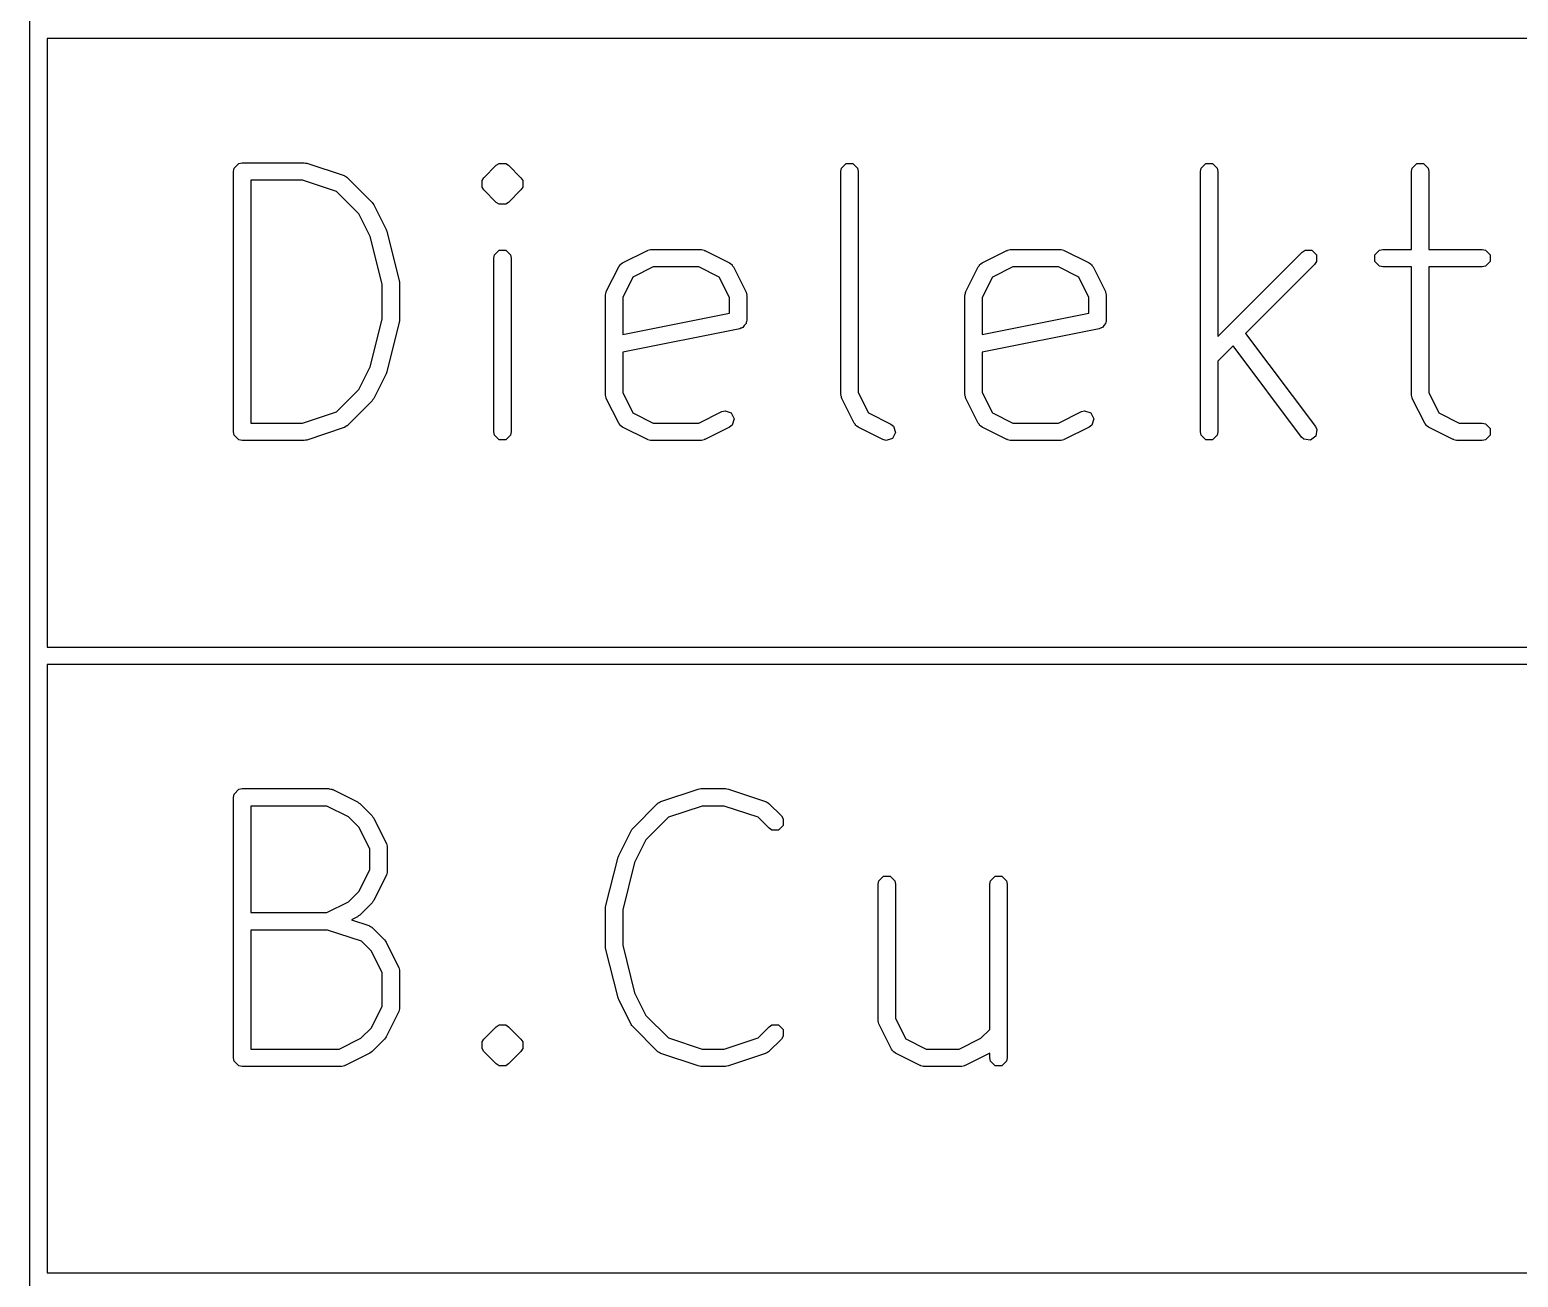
# Model space of a CAD drawing. Header units: inches. Extents: x -2.6 to 7.6, y 0.3 to 5.2.
# Drawn here: x -2.5689 to -2.2313, y 4.1681 to 4.451 of the extents above; entities that cross this region are included whole.
import ezdxf

# ---------------------------------------------------------------- set-up
doc = ezdxf.new("R2010")
doc.units = ezdxf.units.IN
doc.header["$MEASUREMENT"] = 0
doc.layers.add('BLACK', color=250, linetype='CONTINUOUS')

msp = doc.modelspace()

# ---------------------------------------------------------------- linework, layer by layer
at = {"layer": 'BLACK', "linetype": 'CONTINUOUS'}
for p, q in [((-2.56889, 3.74118), (-2.56889, 5.1885)), ((-2.56495, 4.44906), (-2.56495, 4.31102)), ((-1.9294, 4.44906), (-2.56495, 4.44906)), ((-2.52271, 4.41889), (-2.52256, 4.41964)), ((-2.52271, 4.35983), (-2.52271, 4.41889)), ((-2.52256, 4.41964), (-2.52149, 4.42071)), ((-2.52149, 4.42071), (-2.52074, 4.42086)), ((-2.52074, 4.42086), (-2.50668, 4.42086)), ((-2.50668, 4.42086), (-2.50637, 4.4208)), ((-2.50637, 4.4208), (-2.50606, 4.42076)), ((-2.50606, 4.42076), (-2.49762, 4.41794)), ((-2.46589, 4.41747), (-2.46308, 4.42028)), ((-2.46308, 4.42028), (-2.46244, 4.42071)), ((-2.46244, 4.42071), (-2.46093, 4.42071)), ((-2.46093, 4.42071), (-2.46029, 4.42028)), ((-2.46029, 4.42028), (-2.45748, 4.41747)), ((-2.38491, 4.41889), (-2.38476, 4.41964)), ((-2.38491, 4.36827), (-2.38491, 4.41889)), ((-2.38476, 4.41964), (-2.3837, 4.42071)), ((-2.3837, 4.42071), (-2.38219, 4.42071)), ((-2.38219, 4.42071), (-2.38113, 4.41964)), ((-2.38113, 4.41964), (-2.38098, 4.41889)), ((-2.38098, 4.41889), (-2.38098, 4.36873)), ((-2.30336, 4.41889), (-2.30321, 4.41964)), ((-2.30336, 4.35983), (-2.30336, 4.41889)), ((-2.30321, 4.41964), (-2.30215, 4.42071)), ((-2.30215, 4.42071), (-2.30064, 4.42071)), ((-2.30064, 4.42071), (-2.29957, 4.41964)), ((-2.29957, 4.41964), (-2.29942, 4.41889)), ((-2.29942, 4.41889), (-2.29942, 4.38146)), ((-2.25555, 4.41889), (-2.2554, 4.41964)), ((-2.25555, 4.40117), (-2.25555, 4.41889)), ((-2.2554, 4.41964), (-2.25434, 4.42071)), ((-2.25434, 4.42071), (-2.25283, 4.42071)), ((-2.25283, 4.42071), (-2.25177, 4.41964)), ((-2.25177, 4.41964), (-2.25162, 4.41889)), ((-2.25162, 4.41889), (-2.25162, 4.40117)), ((-2.507, 4.41692), (-2.51877, 4.41692)), ((-2.51877, 4.41692), (-2.51877, 4.3618)), ((-2.49931, 4.41436), (-2.507, 4.41692)), ((-2.49762, 4.41794), (-2.49753, 4.4179)), ((-2.49753, 4.4179), (-2.49749, 4.4179)), ((-2.49749, 4.4179), (-2.49723, 4.41772)), ((-2.49723, 4.41772), (-2.49695, 4.41756)), ((-2.49695, 4.41756), (-2.49693, 4.41752)), ((-2.49693, 4.41752), (-2.49685, 4.41747)), ((-2.49685, 4.41747), (-2.49123, 4.41184)), ((-2.46632, 4.41683), (-2.46589, 4.41747)), ((-2.46632, 4.41532), (-2.46632, 4.41683)), ((-2.45748, 4.41747), (-2.45705, 4.41683)), ((-2.45705, 4.41683), (-2.45705, 4.41532)), ((-2.49424, 4.40929), (-2.49931, 4.41436)), ((-2.46589, 4.41468), (-2.46632, 4.41532)), ((-2.46632, 4.41532), (-2.46632, 4.41532)), ((-2.46308, 4.41187), (-2.46589, 4.41468)), ((-2.45748, 4.41468), (-2.46029, 4.41187)), ((-2.45705, 4.41532), (-2.45748, 4.41468)), ((-2.49166, 4.40414), (-2.49424, 4.40929)), ((-2.49123, 4.41184), (-2.49105, 4.41158)), ((-2.49105, 4.41158), (-2.49086, 4.41133)), ((-2.49086, 4.41133), (-2.48805, 4.40571)), ((-2.46244, 4.41145), (-2.46308, 4.41187)), ((-2.46093, 4.41145), (-2.46244, 4.41145)), ((-2.46244, 4.41145), (-2.46244, 4.41145)), ((-2.46029, 4.41187), (-2.46093, 4.41145)), ((-2.48805, 4.40571), (-2.48799, 4.4055)), ((-2.48799, 4.4055), (-2.4879, 4.40531)), ((-2.48896, 4.39334), (-2.49166, 4.40414)), ((-2.4879, 4.40531), (-2.48508, 4.39406)), ((-2.46365, 4.3992), (-2.4635, 4.39996)), ((-2.46365, 4.35983), (-2.46365, 4.3992)), ((-2.4635, 4.39996), (-2.46244, 4.40102)), ((-2.46244, 4.40102), (-2.46093, 4.40102)), ((-2.46093, 4.40102), (-2.45987, 4.39996)), ((-2.45987, 4.39996), (-2.45972, 4.3992)), ((-2.45972, 4.3992), (-2.45972, 4.35983)), ((-2.43444, 4.39815), (-2.42882, 4.40096)), ((-2.42882, 4.40096), (-2.42872, 4.40099)), ((-2.42872, 4.40099), (-2.42869, 4.40102)), ((-2.42869, 4.40102), (-2.42838, 4.40108)), ((-2.42838, 4.40108), (-2.42808, 4.40117)), ((-2.42808, 4.40117), (-2.42804, 4.40115)), ((-2.42804, 4.40115), (-2.42794, 4.40117)), ((-2.42794, 4.40117), (-2.41669, 4.40117)), ((-2.41669, 4.40117), (-2.41659, 4.40115)), ((-2.41659, 4.40115), (-2.41655, 4.40117)), ((-2.41655, 4.40117), (-2.41625, 4.40108)), ((-2.41625, 4.40108), (-2.41594, 4.40102)), ((-2.41594, 4.40102), (-2.4159, 4.40099)), ((-2.4159, 4.40099), (-2.41581, 4.40096)), ((-2.41581, 4.40096), (-2.41019, 4.39815)), ((-2.35289, 4.39815), (-2.34727, 4.40096)), ((-2.34727, 4.40096), (-2.34717, 4.40099)), ((-2.34717, 4.40099), (-2.34714, 4.40102)), ((-2.34714, 4.40102), (-2.34683, 4.40108)), ((-2.34683, 4.40108), (-2.34653, 4.40117)), ((-2.34653, 4.40117), (-2.34648, 4.40115)), ((-2.34648, 4.40115), (-2.34639, 4.40117)), ((-2.34639, 4.40117), (-2.33514, 4.40117)), ((-2.33514, 4.40117), (-2.33504, 4.40115)), ((-2.33504, 4.40115), (-2.335, 4.40117)), ((-2.335, 4.40117), (-2.33469, 4.40108)), ((-2.33469, 4.40108), (-2.33438, 4.40102)), ((-2.33438, 4.40102), (-2.33435, 4.40099)), ((-2.33435, 4.40099), (-2.33426, 4.40096)), ((-2.33426, 4.40096), (-2.32863, 4.39815)), ((-2.29942, 4.38146), (-2.28029, 4.4006)), ((-2.28029, 4.4006), (-2.27965, 4.40102)), ((-2.27965, 4.40102), (-2.27814, 4.40102)), ((-2.27814, 4.40102), (-2.27708, 4.39996)), ((-2.27708, 4.39996), (-2.27708, 4.39845)), ((-2.26384, 4.39996), (-2.26278, 4.40102)), ((-2.26384, 4.39845), (-2.26384, 4.39996)), ((-2.26278, 4.40102), (-2.26202, 4.40117)), ((-2.26202, 4.40117), (-2.25555, 4.40117)), ((-2.25162, 4.40117), (-2.23952, 4.40117)), ((-2.23952, 4.40117), (-2.23877, 4.40102)), ((-2.23877, 4.40102), (-2.23771, 4.39996)), ((-2.23771, 4.39996), (-2.23771, 4.39845)), ((-2.43814, 4.39165), (-2.43532, 4.39727)), ((-2.43532, 4.39727), (-2.43508, 4.39758)), ((-2.43508, 4.39758), (-2.43505, 4.39768)), ((-2.43505, 4.39768), (-2.43494, 4.39777)), ((-2.43494, 4.39777), (-2.43485, 4.39788)), ((-2.43485, 4.39788), (-2.43475, 4.39791)), ((-2.43475, 4.39791), (-2.43444, 4.39815)), ((-2.42747, 4.39724), (-2.4321, 4.39492)), ((-2.41715, 4.39724), (-2.42747, 4.39724)), ((-2.41253, 4.39492), (-2.41715, 4.39724)), ((-2.41019, 4.39815), (-2.40988, 4.39791)), ((-2.40988, 4.39791), (-2.40978, 4.39788)), ((-2.40978, 4.39788), (-2.40969, 4.39777)), ((-2.40969, 4.39777), (-2.40958, 4.39768)), ((-2.40958, 4.39768), (-2.40955, 4.39758)), ((-2.40955, 4.39758), (-2.40931, 4.39727)), ((-2.40931, 4.39727), (-2.40649, 4.39165)), ((-2.35658, 4.39165), (-2.35377, 4.39727)), ((-2.35377, 4.39727), (-2.35353, 4.39758)), ((-2.35353, 4.39758), (-2.3535, 4.39768)), ((-2.3535, 4.39768), (-2.35339, 4.39777)), ((-2.35339, 4.39777), (-2.3533, 4.39788)), ((-2.3533, 4.39788), (-2.3532, 4.39791)), ((-2.3532, 4.39791), (-2.35289, 4.39815)), ((-2.34592, 4.39724), (-2.35054, 4.39492)), ((-2.3356, 4.39724), (-2.34592, 4.39724)), ((-2.33098, 4.39492), (-2.3356, 4.39724)), ((-2.32863, 4.39815), (-2.32832, 4.39791)), ((-2.32832, 4.39791), (-2.32822, 4.39788)), ((-2.32822, 4.39788), (-2.32814, 4.39777)), ((-2.32814, 4.39777), (-2.32803, 4.39768)), ((-2.32803, 4.39768), (-2.32799, 4.39758)), ((-2.32799, 4.39758), (-2.32775, 4.39727)), ((-2.32775, 4.39727), (-2.32494, 4.39165)), ((-2.2775, 4.39781), (-2.29317, 4.38215)), ((-2.27708, 4.39845), (-2.2775, 4.39781)), ((-2.26278, 4.39738), (-2.26384, 4.39845)), ((-2.26202, 4.39724), (-2.26278, 4.39738)), ((-2.25555, 4.39724), (-2.26202, 4.39724)), ((-2.25555, 4.36827), (-2.25555, 4.39724)), ((-2.23952, 4.39724), (-2.25162, 4.39724)), ((-2.25162, 4.39724), (-2.25162, 4.36873)), ((-2.23877, 4.39738), (-2.23952, 4.39724)), ((-2.23771, 4.39845), (-2.23877, 4.39738)), ((-2.48896, 4.38539), (-2.48896, 4.39334)), ((-2.48508, 4.39406), (-2.48507, 4.39382)), ((-2.48507, 4.39382), (-2.48503, 4.39358)), ((-2.48503, 4.39358), (-2.48503, 4.38514)), ((-2.4321, 4.39492), (-2.43441, 4.3903)), ((-2.41022, 4.3903), (-2.41253, 4.39492)), ((-2.35054, 4.39492), (-2.35285, 4.3903)), ((-2.32867, 4.3903), (-2.33098, 4.39492)), ((-2.43834, 4.39091), (-2.43826, 4.39121)), ((-2.43832, 4.39086), (-2.43834, 4.39091)), ((-2.43834, 4.39077), (-2.43832, 4.39086)), ((-2.43834, 4.36827), (-2.43834, 4.39077)), ((-2.43826, 4.39121), (-2.43819, 4.39152)), ((-2.43819, 4.39152), (-2.43816, 4.39155)), ((-2.43816, 4.39155), (-2.43814, 4.39165)), ((-2.43441, 4.3903), (-2.43441, 4.38192)), ((-2.41022, 4.38676), (-2.41022, 4.3903)), ((-2.40649, 4.39165), (-2.40647, 4.39155)), ((-2.40647, 4.39155), (-2.40643, 4.39152)), ((-2.40643, 4.39152), (-2.40637, 4.39121)), ((-2.40637, 4.39121), (-2.40629, 4.39091)), ((-2.40629, 4.39091), (-2.4063, 4.39086)), ((-2.4063, 4.39086), (-2.40629, 4.39077)), ((-2.40629, 4.39077), (-2.40629, 4.38514)), ((-2.35679, 4.39091), (-2.3567, 4.39121)), ((-2.35677, 4.39086), (-2.35679, 4.39091)), ((-2.35679, 4.39077), (-2.35677, 4.39086)), ((-2.35679, 4.36827), (-2.35679, 4.39077)), ((-2.3567, 4.39121), (-2.35664, 4.39152)), ((-2.35664, 4.39152), (-2.35661, 4.39155)), ((-2.35661, 4.39155), (-2.35658, 4.39165)), ((-2.35285, 4.3903), (-2.35285, 4.38192)), ((-2.32867, 4.38676), (-2.32867, 4.3903)), ((-2.32494, 4.39165), (-2.32491, 4.39155)), ((-2.32491, 4.39155), (-2.32488, 4.39152)), ((-2.32488, 4.39152), (-2.32482, 4.39121)), ((-2.32482, 4.39121), (-2.32474, 4.39091)), ((-2.32474, 4.39091), (-2.32475, 4.39086)), ((-2.32475, 4.39086), (-2.32473, 4.39077)), ((-2.32473, 4.39077), (-2.32473, 4.38514)), ((-2.49166, 4.37458), (-2.48896, 4.38539)), ((-2.48503, 4.38514), (-2.48507, 4.38491)), ((-2.43441, 4.38192), (-2.41022, 4.38676)), ((-2.40629, 4.38514), (-2.40634, 4.38486)), ((-2.35285, 4.38192), (-2.32867, 4.38676)), ((-2.32473, 4.38514), (-2.32479, 4.38486)), ((-2.48508, 4.38467), (-2.4879, 4.37342)), ((-2.48507, 4.38491), (-2.48508, 4.38467)), ((-2.40787, 4.38321), (-2.43441, 4.3779)), ((-2.4076, 4.38332), (-2.40787, 4.38321)), ((-2.4075, 4.38332), (-2.4076, 4.38332)), ((-2.40743, 4.38339), (-2.4075, 4.38332)), ((-2.40716, 4.38351), (-2.40743, 4.38339)), ((-2.40684, 4.38398), (-2.40716, 4.38351)), ((-2.40643, 4.38439), (-2.40684, 4.38398)), ((-2.40638, 4.38468), (-2.40643, 4.38439)), ((-2.40632, 4.38476), (-2.40638, 4.38468)), ((-2.40634, 4.38486), (-2.40632, 4.38476)), ((-2.32632, 4.38321), (-2.35285, 4.3779)), ((-2.32605, 4.38332), (-2.32632, 4.38321)), ((-2.32595, 4.38332), (-2.32605, 4.38332)), ((-2.32588, 4.38339), (-2.32595, 4.38332)), ((-2.32561, 4.38351), (-2.32588, 4.38339)), ((-2.32529, 4.38398), (-2.32561, 4.38351)), ((-2.32488, 4.38439), (-2.32529, 4.38398)), ((-2.32483, 4.38468), (-2.32488, 4.38439)), ((-2.32477, 4.38476), (-2.32483, 4.38468)), ((-2.32479, 4.38486), (-2.32477, 4.38476)), ((-2.29317, 4.38215), (-2.27732, 4.36101)), ((-2.29598, 4.37933), (-2.29942, 4.37589)), ((-2.28047, 4.35865), (-2.29598, 4.37933)), ((-2.43441, 4.3779), (-2.43441, 4.36873)), ((-2.35285, 4.3779), (-2.35285, 4.36873)), ((-2.29942, 4.37589), (-2.29942, 4.35983)), ((-2.49424, 4.36944), (-2.49166, 4.37458)), ((-2.48805, 4.37301), (-2.49086, 4.36739)), ((-2.48799, 4.37322), (-2.48805, 4.37301)), ((-2.4879, 4.37342), (-2.48799, 4.37322)), ((-2.49931, 4.36437), (-2.49424, 4.36944)), ((-2.43832, 4.36817), (-2.43834, 4.36827)), ((-2.43441, 4.36873), (-2.4321, 4.36411)), ((-2.38489, 4.36817), (-2.38491, 4.36827)), ((-2.38098, 4.36873), (-2.37866, 4.36411)), ((-2.35677, 4.36817), (-2.35679, 4.36827)), ((-2.35285, 4.36873), (-2.35054, 4.36411)), ((-2.25553, 4.36817), (-2.25555, 4.36827)), ((-2.25162, 4.36873), (-2.24931, 4.36411)), ((-2.49123, 4.36688), (-2.49685, 4.36125)), ((-2.49105, 4.36714), (-2.49123, 4.36688)), ((-2.49086, 4.36739), (-2.49105, 4.36714)), ((-2.43834, 4.36813), (-2.43832, 4.36817)), ((-2.43826, 4.36783), (-2.43834, 4.36813)), ((-2.43819, 4.36752), (-2.43826, 4.36783)), ((-2.43816, 4.36748), (-2.43819, 4.36752)), ((-2.43814, 4.36739), (-2.43816, 4.36748)), ((-2.43532, 4.36177), (-2.43814, 4.36739)), ((-2.38491, 4.36813), (-2.38489, 4.36817)), ((-2.38482, 4.36783), (-2.38491, 4.36813)), ((-2.38476, 4.36752), (-2.38482, 4.36783)), ((-2.38473, 4.36748), (-2.38476, 4.36752)), ((-2.3847, 4.36739), (-2.38473, 4.36748)), ((-2.38189, 4.36177), (-2.3847, 4.36739)), ((-2.35679, 4.36813), (-2.35677, 4.36817)), ((-2.3567, 4.36783), (-2.35679, 4.36813)), ((-2.35664, 4.36752), (-2.3567, 4.36783)), ((-2.35661, 4.36748), (-2.35664, 4.36752)), ((-2.35658, 4.36739), (-2.35661, 4.36748)), ((-2.35377, 4.36177), (-2.35658, 4.36739)), ((-2.25555, 4.36813), (-2.25553, 4.36817)), ((-2.25547, 4.36783), (-2.25555, 4.36813)), ((-2.2554, 4.36752), (-2.25547, 4.36783)), ((-2.25537, 4.36748), (-2.2554, 4.36752)), ((-2.25535, 4.36739), (-2.25537, 4.36748)), ((-2.25253, 4.36177), (-2.25535, 4.36739)), ((-2.51877, 4.3618), (-2.507, 4.3618)), ((-2.507, 4.3618), (-2.49931, 4.36437)), ((-2.43508, 4.36146), (-2.43532, 4.36177)), ((-2.4321, 4.36411), (-2.42747, 4.3618)), ((-2.42747, 4.3618), (-2.41715, 4.3618)), ((-2.41715, 4.3618), (-2.41195, 4.36441)), ((-2.41195, 4.36441), (-2.41121, 4.36461)), ((-2.41121, 4.36461), (-2.40978, 4.36413)), ((-2.40978, 4.36413), (-2.4091, 4.36279)), ((-2.4091, 4.36279), (-2.40958, 4.36136)), ((-2.38165, 4.36146), (-2.38189, 4.36177)), ((-2.37866, 4.36411), (-2.37363, 4.36159)), ((-2.37363, 4.36159), (-2.37302, 4.36112)), ((-2.35353, 4.36146), (-2.35377, 4.36177)), ((-2.35054, 4.36411), (-2.34592, 4.3618)), ((-2.34592, 4.3618), (-2.3356, 4.3618)), ((-2.3356, 4.3618), (-2.33039, 4.36441)), ((-2.33039, 4.36441), (-2.32965, 4.36461)), ((-2.32965, 4.36461), (-2.32822, 4.36413)), ((-2.32822, 4.36413), (-2.32755, 4.36279)), ((-2.32755, 4.36279), (-2.32803, 4.36136)), ((-2.25229, 4.36146), (-2.25253, 4.36177)), ((-2.24931, 4.36411), (-2.24468, 4.3618)), ((-2.24468, 4.3618), (-2.23952, 4.3618)), ((-2.23952, 4.3618), (-2.23877, 4.36165)), ((-2.23877, 4.36165), (-2.23771, 4.36059)), ((-2.52256, 4.35908), (-2.52271, 4.35983)), ((-2.52149, 4.35801), (-2.52256, 4.35908)), ((-2.49762, 4.36078), (-2.50606, 4.35797)), ((-2.49753, 4.36083), (-2.49762, 4.36078)), ((-2.49749, 4.36083), (-2.49753, 4.36083)), ((-2.49723, 4.361), (-2.49749, 4.36083)), ((-2.49695, 4.36116), (-2.49723, 4.361)), ((-2.49693, 4.3612), (-2.49695, 4.36116)), ((-2.49685, 4.36125), (-2.49693, 4.3612)), ((-2.4635, 4.35908), (-2.46365, 4.35983)), ((-2.46244, 4.35801), (-2.4635, 4.35908)), ((-2.45987, 4.35908), (-2.46093, 4.35801)), ((-2.45972, 4.35983), (-2.45987, 4.35908)), ((-2.43505, 4.36136), (-2.43508, 4.36146)), ((-2.43494, 4.36127), (-2.43505, 4.36136)), ((-2.43485, 4.36116), (-2.43494, 4.36127)), ((-2.43475, 4.36113), (-2.43485, 4.36116)), ((-2.43444, 4.36088), (-2.43475, 4.36113)), ((-2.42882, 4.35807), (-2.43444, 4.36088)), ((-2.41019, 4.36088), (-2.41581, 4.35807)), ((-2.40958, 4.36136), (-2.41019, 4.36088)), ((-2.38162, 4.36136), (-2.38165, 4.36146)), ((-2.38151, 4.36127), (-2.38162, 4.36136)), ((-2.38142, 4.36116), (-2.38151, 4.36127)), ((-2.38132, 4.36113), (-2.38142, 4.36116)), ((-2.38101, 4.36088), (-2.38132, 4.36113)), ((-2.37539, 4.35807), (-2.38101, 4.36088)), ((-2.37322, 4.35835), (-2.37465, 4.35787)), ((-2.37254, 4.35969), (-2.37322, 4.35835)), ((-2.37302, 4.36112), (-2.37254, 4.35969)), ((-2.3535, 4.36136), (-2.35353, 4.36146)), ((-2.35339, 4.36127), (-2.3535, 4.36136)), ((-2.3533, 4.36116), (-2.35339, 4.36127)), ((-2.3532, 4.36113), (-2.3533, 4.36116)), ((-2.35289, 4.36088), (-2.3532, 4.36113)), ((-2.34727, 4.35807), (-2.35289, 4.36088)), ((-2.32863, 4.36088), (-2.33426, 4.35807)), ((-2.32803, 4.36136), (-2.32863, 4.36088)), ((-2.30321, 4.35908), (-2.30336, 4.35983)), ((-2.30215, 4.35801), (-2.30321, 4.35908)), ((-2.29957, 4.35908), (-2.30064, 4.35801)), ((-2.29942, 4.35983), (-2.29957, 4.35908)), ((-2.2799, 4.35814), (-2.28047, 4.35865)), ((-2.27841, 4.35793), (-2.2799, 4.35814)), ((-2.2772, 4.35883), (-2.27841, 4.35793)), ((-2.27732, 4.36101), (-2.27699, 4.36032)), ((-2.27699, 4.36032), (-2.2772, 4.35883)), ((-2.25226, 4.36136), (-2.25229, 4.36146)), ((-2.25215, 4.36127), (-2.25226, 4.36136)), ((-2.25206, 4.36116), (-2.25215, 4.36127)), ((-2.25196, 4.36113), (-2.25206, 4.36116)), ((-2.25165, 4.36088), (-2.25196, 4.36113)), ((-2.24603, 4.35807), (-2.25165, 4.36088)), ((-2.23771, 4.35908), (-2.23877, 4.35801)), ((-2.23771, 4.36059), (-2.23771, 4.35908)), ((-2.52074, 4.35787), (-2.52149, 4.35801)), ((-2.50668, 4.35787), (-2.52074, 4.35787)), ((-2.50637, 4.35793), (-2.50668, 4.35787)), ((-2.50606, 4.35797), (-2.50637, 4.35793)), ((-2.46093, 4.35801), (-2.46244, 4.35801)), ((-2.42872, 4.35805), (-2.42882, 4.35807)), ((-2.42869, 4.35801), (-2.42872, 4.35805)), ((-2.42838, 4.35795), (-2.42869, 4.35801)), ((-2.42808, 4.35787), (-2.42838, 4.35795)), ((-2.42804, 4.35788), (-2.42808, 4.35787)), ((-2.42794, 4.35787), (-2.42804, 4.35788)), ((-2.41669, 4.35787), (-2.42794, 4.35787)), ((-2.41659, 4.35788), (-2.41669, 4.35787)), ((-2.41655, 4.35787), (-2.41659, 4.35788)), ((-2.41625, 4.35795), (-2.41655, 4.35787)), ((-2.41594, 4.35801), (-2.41625, 4.35795)), ((-2.4159, 4.35805), (-2.41594, 4.35801)), ((-2.41581, 4.35807), (-2.4159, 4.35805)), ((-2.37465, 4.35787), (-2.37539, 4.35807)), ((-2.34717, 4.35805), (-2.34727, 4.35807)), ((-2.34714, 4.35801), (-2.34717, 4.35805)), ((-2.34683, 4.35795), (-2.34714, 4.35801)), ((-2.34653, 4.35787), (-2.34683, 4.35795)), ((-2.34648, 4.35788), (-2.34653, 4.35787)), ((-2.34639, 4.35787), (-2.34648, 4.35788)), ((-2.33514, 4.35787), (-2.34639, 4.35787)), ((-2.33504, 4.35788), (-2.33514, 4.35787)), ((-2.335, 4.35787), (-2.33504, 4.35788)), ((-2.33469, 4.35795), (-2.335, 4.35787)), ((-2.33438, 4.35801), (-2.33469, 4.35795)), ((-2.33435, 4.35805), (-2.33438, 4.35801)), ((-2.33426, 4.35807), (-2.33435, 4.35805)), ((-2.30064, 4.35801), (-2.30215, 4.35801)), ((-2.24593, 4.35805), (-2.24603, 4.35807)), ((-2.2459, 4.35801), (-2.24593, 4.35805)), ((-2.24559, 4.35795), (-2.2459, 4.35801)), ((-2.24529, 4.35787), (-2.24559, 4.35795)), ((-2.24525, 4.35788), (-2.24529, 4.35787)), ((-2.24515, 4.35787), (-2.24525, 4.35788)), ((-2.23952, 4.35787), (-2.24515, 4.35787)), ((-2.23877, 4.35801), (-2.23952, 4.35787)), ((-2.56495, 4.31102), (-1.9294, 4.31102)), ((-2.56495, 4.30709), (-2.56495, 4.16906)), ((-1.9294, 4.30709), (-2.56495, 4.30709)), ((-2.52271, 4.27692), (-2.52256, 4.27767)), ((-2.52256, 4.27767), (-2.52149, 4.27874)), ((-2.52149, 4.27874), (-2.52074, 4.27889)), ((-2.52074, 4.27889), (-2.50105, 4.27889)), ((-2.50105, 4.27889), (-2.50096, 4.27887)), ((-2.50096, 4.27887), (-2.50091, 4.27888)), ((-2.50091, 4.27888), (-2.50061, 4.2788)), ((-2.50061, 4.2788), (-2.5003, 4.27874)), ((-2.5003, 4.27874), (-2.50027, 4.27871)), ((-2.50027, 4.27871), (-2.50017, 4.27868)), ((-2.50017, 4.27868), (-2.49455, 4.27587)), ((-2.42575, 4.27598), (-2.41731, 4.27879)), ((-2.41731, 4.27879), (-2.417, 4.27883)), ((-2.417, 4.27883), (-2.41669, 4.27889)), ((-2.41669, 4.27889), (-2.41107, 4.27889)), ((-2.41107, 4.27889), (-2.41076, 4.27883)), ((-2.41076, 4.27883), (-2.41044, 4.27879)), ((-2.41044, 4.27879), (-2.40201, 4.27598)), ((-2.52271, 4.21787), (-2.52271, 4.27692)), ((-2.50152, 4.27495), (-2.51877, 4.27495)), ((-2.51877, 4.27495), (-2.51877, 4.25077)), ((-2.4966, 4.27249), (-2.50152, 4.27495)), ((-2.49455, 4.27587), (-2.4943, 4.27568)), ((-2.4943, 4.27568), (-2.49404, 4.2755)), ((-2.49404, 4.2755), (-2.49123, 4.27269)), ((-2.43214, 4.26988), (-2.42652, 4.2755)), ((-2.42652, 4.2755), (-2.42644, 4.27555)), ((-2.42644, 4.27555), (-2.42642, 4.2756)), ((-2.42642, 4.2756), (-2.42614, 4.27575)), ((-2.42614, 4.27575), (-2.42588, 4.27593)), ((-2.42588, 4.27593), (-2.42583, 4.27593)), ((-2.42583, 4.27593), (-2.42575, 4.27598)), ((-2.41637, 4.27495), (-2.42406, 4.27239)), ((-2.41139, 4.27495), (-2.41637, 4.27495)), ((-2.40369, 4.27239), (-2.41139, 4.27495)), ((-2.40201, 4.27598), (-2.40192, 4.27593)), ((-2.40192, 4.27593), (-2.40188, 4.27593)), ((-2.40188, 4.27593), (-2.40161, 4.27575)), ((-2.40161, 4.27575), (-2.40134, 4.2756)), ((-2.40134, 4.2756), (-2.40132, 4.27555)), ((-2.40132, 4.27555), (-2.40124, 4.2755)), ((-2.40124, 4.2755), (-2.39843, 4.27269)), ((-2.49424, 4.27013), (-2.4966, 4.27249)), ((-2.49123, 4.27269), (-2.49105, 4.27243)), ((-2.49105, 4.27243), (-2.49086, 4.27218)), ((-2.49086, 4.27218), (-2.48805, 4.26655)), ((-2.42406, 4.27239), (-2.42913, 4.26732)), ((-2.40121, 4.2699), (-2.40369, 4.27239)), ((-2.398, 4.27054), (-2.39906, 4.26948)), ((-2.39843, 4.27269), (-2.398, 4.27205)), ((-2.398, 4.27205), (-2.398, 4.27054)), ((-2.49177, 4.26521), (-2.49424, 4.27013)), ((-2.43532, 4.26374), (-2.43251, 4.26936)), ((-2.43251, 4.26936), (-2.43232, 4.26961)), ((-2.43232, 4.26961), (-2.43214, 4.26988)), ((-2.42913, 4.26732), (-2.43171, 4.26217)), ((-2.40057, 4.26948), (-2.40121, 4.2699)), ((-2.39906, 4.26948), (-2.40057, 4.26948)), ((-2.49177, 4.26051), (-2.49177, 4.26521)), ((-2.48805, 4.26655), (-2.48802, 4.26646)), ((-2.48802, 4.26646), (-2.48799, 4.26642)), ((-2.48799, 4.26642), (-2.48793, 4.26612)), ((-2.48793, 4.26612), (-2.48784, 4.26581)), ((-2.48784, 4.26581), (-2.48786, 4.26577)), ((-2.48786, 4.26577), (-2.48784, 4.26567)), ((-2.48784, 4.26567), (-2.48784, 4.26005)), ((-2.43538, 4.26353), (-2.43532, 4.26374)), ((-2.49424, 4.25559), (-2.49177, 4.26051)), ((-2.43828, 4.25209), (-2.43547, 4.26334)), ((-2.43547, 4.26334), (-2.43538, 4.26353)), ((-2.43171, 4.26217), (-2.43441, 4.25137)), ((-2.48805, 4.25917), (-2.49086, 4.25354)), ((-2.48802, 4.25926), (-2.48805, 4.25917)), ((-2.48799, 4.25929), (-2.48802, 4.25926)), ((-2.48793, 4.2596), (-2.48799, 4.25929)), ((-2.48784, 4.25991), (-2.48793, 4.2596)), ((-2.48784, 4.26005), (-2.48786, 4.25995)), ((-2.48786, 4.25995), (-2.48784, 4.25991)), ((-2.37648, 4.25724), (-2.37633, 4.25799)), ((-2.37648, 4.2263), (-2.37648, 4.25724)), ((-2.37633, 4.25799), (-2.37526, 4.25905)), ((-2.37526, 4.25905), (-2.37375, 4.25905)), ((-2.37375, 4.25905), (-2.37269, 4.25799)), ((-2.37269, 4.25799), (-2.37254, 4.25724)), ((-2.37254, 4.25724), (-2.37254, 4.22677)), ((-2.35117, 4.25724), (-2.35102, 4.25799)), ((-2.35117, 4.2243), (-2.35117, 4.25724)), ((-2.35102, 4.25799), (-2.34995, 4.25905)), ((-2.34995, 4.25905), (-2.34845, 4.25905)), ((-2.34845, 4.25905), (-2.34738, 4.25799)), ((-2.34738, 4.25799), (-2.34723, 4.25724)), ((-2.34723, 4.25724), (-2.34723, 4.21787)), ((-2.4966, 4.25323), (-2.49424, 4.25559)), ((-2.49086, 4.25354), (-2.49105, 4.25329)), ((-2.51877, 4.25077), (-2.50152, 4.25077)), ((-2.50152, 4.25077), (-2.4966, 4.25323)), ((-2.49404, 4.25022), (-2.4943, 4.25004)), ((-2.49123, 4.25303), (-2.49404, 4.25022)), ((-2.49105, 4.25329), (-2.49123, 4.25303)), ((-2.43834, 4.25161), (-2.4383, 4.25185)), ((-2.43834, 4.24317), (-2.43834, 4.25161)), ((-2.4383, 4.25185), (-2.43828, 4.25209)), ((-2.43441, 4.25137), (-2.43441, 4.24342)), ((-2.50137, 4.24683), (-2.51877, 4.24683)), ((-2.51877, 4.24683), (-2.51877, 4.21983)), ((-2.49368, 4.24427), (-2.50137, 4.24683)), ((-2.49455, 4.24985), (-2.49592, 4.24916)), ((-2.49592, 4.24916), (-2.492, 4.24785)), ((-2.4943, 4.25004), (-2.49455, 4.24985)), ((-2.492, 4.24785), (-2.49191, 4.24781)), ((-2.49191, 4.24781), (-2.49186, 4.24781)), ((-2.49186, 4.24781), (-2.4916, 4.24763)), ((-2.4916, 4.24763), (-2.49133, 4.24747)), ((-2.49133, 4.24747), (-2.49131, 4.24743)), ((-2.49131, 4.24743), (-2.49123, 4.24738)), ((-2.49123, 4.24738), (-2.48841, 4.24457)), ((-2.49142, 4.24201), (-2.49368, 4.24427)), ((-2.48841, 4.24457), (-2.48824, 4.2443)), ((-2.48824, 4.2443), (-2.48805, 4.24405)), ((-2.48805, 4.24405), (-2.48523, 4.23843)), ((-2.43441, 4.24342), (-2.43171, 4.23261)), ((-2.48896, 4.23709), (-2.49142, 4.24201)), ((-2.4383, 4.24294), (-2.43834, 4.24317)), ((-2.43828, 4.2427), (-2.4383, 4.24294)), ((-2.43547, 4.23145), (-2.43828, 4.2427)), ((-2.48896, 4.22958), (-2.48896, 4.23709)), ((-2.48523, 4.23843), (-2.48521, 4.23834)), ((-2.48521, 4.23834), (-2.48518, 4.2383)), ((-2.48518, 4.2383), (-2.48511, 4.23799)), ((-2.48511, 4.23799), (-2.48503, 4.23769)), ((-2.48503, 4.23769), (-2.48504, 4.23765)), ((-2.48504, 4.23765), (-2.48503, 4.23755)), ((-2.48503, 4.23755), (-2.48503, 4.22911)), ((-2.43538, 4.23125), (-2.43547, 4.23145)), ((-2.43532, 4.23105), (-2.43538, 4.23125)), ((-2.43251, 4.22542), (-2.43532, 4.23105)), ((-2.43171, 4.23261), (-2.42913, 4.22747)), ((-2.49142, 4.22466), (-2.48896, 4.22958)), ((-2.48523, 4.22823), (-2.48805, 4.22261)), ((-2.48521, 4.22833), (-2.48523, 4.22823)), ((-2.48518, 4.22836), (-2.48521, 4.22833)), ((-2.48511, 4.22867), (-2.48518, 4.22836)), ((-2.48503, 4.22897), (-2.48511, 4.22867)), ((-2.48503, 4.22911), (-2.48504, 4.22902)), ((-2.48504, 4.22902), (-2.48503, 4.22897)), ((-2.42913, 4.22747), (-2.42406, 4.2224)), ((-2.37254, 4.22677), (-2.37023, 4.22214)), ((-2.49378, 4.2223), (-2.49142, 4.22466)), ((-2.46589, 4.22207), (-2.46308, 4.22488)), ((-2.46308, 4.22488), (-2.46244, 4.22531)), ((-2.46244, 4.22531), (-2.46093, 4.22531)), ((-2.46093, 4.22531), (-2.46029, 4.22488)), ((-2.46029, 4.22488), (-2.45748, 4.22207)), ((-2.43232, 4.22517), (-2.43251, 4.22542)), ((-2.43214, 4.22491), (-2.43232, 4.22517)), ((-2.42652, 4.21929), (-2.43214, 4.22491)), ((-2.40369, 4.2224), (-2.40121, 4.22488)), ((-2.40121, 4.22488), (-2.40057, 4.22531)), ((-2.40057, 4.22531), (-2.39906, 4.22531)), ((-2.39906, 4.22531), (-2.398, 4.22424)), ((-2.398, 4.22424), (-2.398, 4.22274)), ((-2.37646, 4.2262), (-2.37648, 4.2263)), ((-2.37647, 4.22616), (-2.37646, 4.2262)), ((-2.37639, 4.22586), (-2.37647, 4.22616)), ((-2.37633, 4.22555), (-2.37639, 4.22586)), ((-2.37629, 4.22552), (-2.37633, 4.22555)), ((-2.37627, 4.22542), (-2.37629, 4.22552)), ((-2.37346, 4.2198), (-2.37627, 4.22542)), ((-2.35318, 4.2223), (-2.35117, 4.2243)), ((-2.51877, 4.21983), (-2.49871, 4.21983)), ((-2.49871, 4.21983), (-2.49378, 4.2223)), ((-2.48841, 4.2221), (-2.49123, 4.21929)), ((-2.48824, 4.22236), (-2.48841, 4.2221)), ((-2.48805, 4.22261), (-2.48824, 4.22236)), ((-2.46632, 4.22143), (-2.46589, 4.22207)), ((-2.46632, 4.21992), (-2.46632, 4.22143)), ((-2.46589, 4.21929), (-2.46632, 4.21992)), ((-2.46632, 4.21992), (-2.46632, 4.21992)), ((-2.45748, 4.22207), (-2.45705, 4.22143)), ((-2.45705, 4.21992), (-2.45748, 4.21929)), ((-2.45705, 4.22143), (-2.45705, 4.21992)), ((-2.42406, 4.2224), (-2.41637, 4.21983)), ((-2.41637, 4.21983), (-2.41139, 4.21983)), ((-2.41139, 4.21983), (-2.40369, 4.2224)), ((-2.39843, 4.2221), (-2.40124, 4.21929)), ((-2.398, 4.22274), (-2.39843, 4.2221)), ((-2.37322, 4.21949), (-2.37346, 4.2198)), ((-2.37023, 4.22214), (-2.36561, 4.21983)), ((-2.36561, 4.21983), (-2.3581, 4.21983)), ((-2.3581, 4.21983), (-2.35318, 4.2223)), ((-2.52256, 4.21711), (-2.52271, 4.21787)), ((-2.52149, 4.21605), (-2.52256, 4.21711)), ((-2.49174, 4.21892), (-2.49736, 4.2161)), ((-2.49149, 4.21911), (-2.49174, 4.21892)), ((-2.49123, 4.21929), (-2.49149, 4.21911)), ((-2.46308, 4.21647), (-2.46589, 4.21929)), ((-2.46244, 4.21605), (-2.46308, 4.21647)), ((-2.46029, 4.21647), (-2.46093, 4.21605)), ((-2.45748, 4.21929), (-2.46029, 4.21647)), ((-2.42644, 4.21923), (-2.42652, 4.21929)), ((-2.42642, 4.21919), (-2.42644, 4.21923)), ((-2.42614, 4.21903), (-2.42642, 4.21919)), ((-2.42588, 4.21886), (-2.42614, 4.21903)), ((-2.42583, 4.21886), (-2.42588, 4.21886)), ((-2.42575, 4.21881), (-2.42583, 4.21886)), ((-2.41731, 4.216), (-2.42575, 4.21881)), ((-2.40201, 4.21881), (-2.41044, 4.216)), ((-2.40192, 4.21886), (-2.40201, 4.21881)), ((-2.40188, 4.21886), (-2.40192, 4.21886)), ((-2.40161, 4.21903), (-2.40188, 4.21886)), ((-2.40134, 4.21919), (-2.40161, 4.21903)), ((-2.40132, 4.21923), (-2.40134, 4.21919)), ((-2.40124, 4.21929), (-2.40132, 4.21923)), ((-2.37318, 4.21939), (-2.37322, 4.21949)), ((-2.37307, 4.2193), (-2.37318, 4.21939)), ((-2.37299, 4.21919), (-2.37307, 4.2193)), ((-2.37289, 4.21916), (-2.37299, 4.21919)), ((-2.37258, 4.21892), (-2.37289, 4.21916)), ((-2.36695, 4.2161), (-2.37258, 4.21892)), ((-2.35117, 4.2189), (-2.35675, 4.2161)), ((-2.35117, 4.21787), (-2.35117, 4.2189)), ((-2.35102, 4.21711), (-2.35117, 4.21787)), ((-2.34995, 4.21605), (-2.35102, 4.21711)), ((-2.34738, 4.21711), (-2.34845, 4.21605)), ((-2.34723, 4.21787), (-2.34738, 4.21711)), ((-2.52074, 4.2159), (-2.52149, 4.21605)), ((-2.49824, 4.2159), (-2.52074, 4.2159)), ((-2.49815, 4.21592), (-2.49824, 4.2159)), ((-2.4981, 4.2159), (-2.49815, 4.21592)), ((-2.4978, 4.21598), (-2.4981, 4.2159)), ((-2.49749, 4.21605), (-2.4978, 4.21598)), ((-2.49746, 4.21608), (-2.49749, 4.21605)), ((-2.49736, 4.2161), (-2.49746, 4.21608)), ((-2.46093, 4.21605), (-2.46244, 4.21605)), ((-2.46244, 4.21605), (-2.46244, 4.21605)), ((-2.417, 4.21596), (-2.41731, 4.216)), ((-2.41669, 4.2159), (-2.417, 4.21596)), ((-2.41107, 4.2159), (-2.41669, 4.2159)), ((-2.41076, 4.21596), (-2.41107, 4.2159)), ((-2.41044, 4.216), (-2.41076, 4.21596)), ((-2.36686, 4.21608), (-2.36695, 4.2161)), ((-2.36682, 4.21605), (-2.36686, 4.21608)), ((-2.36652, 4.21598), (-2.36682, 4.21605)), ((-2.36621, 4.2159), (-2.36652, 4.21598)), ((-2.36617, 4.21592), (-2.36621, 4.2159)), ((-2.36607, 4.2159), (-2.36617, 4.21592)), ((-2.35763, 4.2159), (-2.36607, 4.2159)), ((-2.35754, 4.21592), (-2.35763, 4.2159)), ((-2.3575, 4.2159), (-2.35754, 4.21592)), ((-2.35719, 4.21598), (-2.3575, 4.2159)), ((-2.35688, 4.21605), (-2.35719, 4.21598)), ((-2.35685, 4.21608), (-2.35688, 4.21605)), ((-2.35675, 4.2161), (-2.35685, 4.21608)), ((-2.34845, 4.21605), (-2.34995, 4.21605)), ((-2.56495, 4.16906), (-1.9294, 4.16906))]:
    msp.add_line(p, q, dxfattribs=at)

doc.saveas('drawing.dxf')
